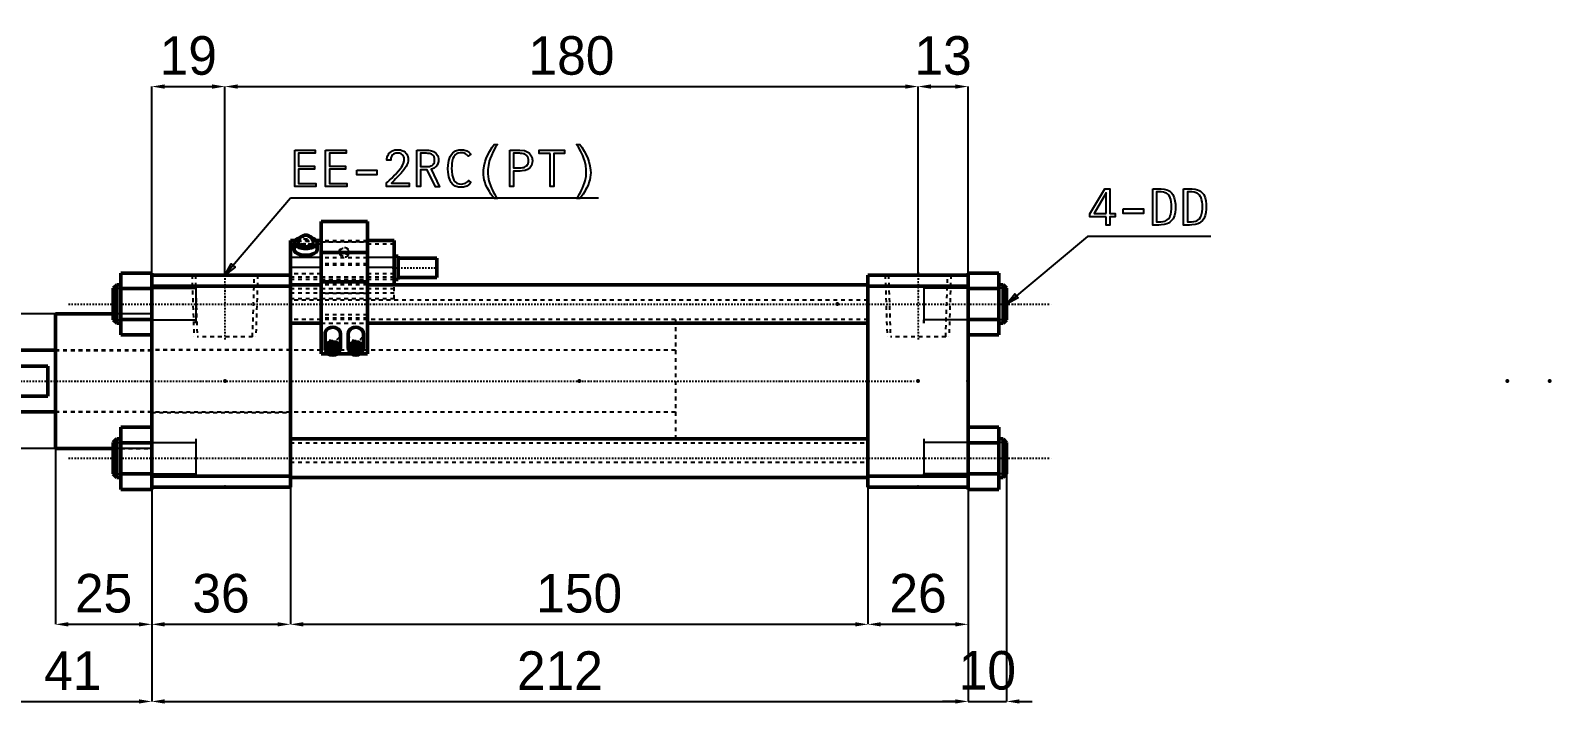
# Model space of a CAD drawing. Header units: millimetres. Extents: x -32 to 619, y -529 to 91.
# Drawn here: x 224.6 to 619.1, y -84.1 to 90.5 of the extents above; entities that cross this region are included whole.
import ezdxf

# ---------------------------------------------------------------- set-up
doc = ezdxf.new("R2010")
doc.units = ezdxf.units.MM
doc.linetypes.add('Center', pattern=[1.5, 0.45, -0.5, 0.05, -0.5])
doc.linetypes.add('Dashed', pattern=[2, 1, -1])
for name, color, linetype, lineweight in [('2d ConnectionPoints', 7, 'Continuous', 50), ('AM_0', 7, 'Continuous', 50), ('AM_4', 3, 'Continuous', 25), ('AM_5', 3, 'Continuous', 25), ('AM_7', 7, 'Center', 25), ('AM_9', 6, 'Dashed', 25)]:
    doc.layers.add(name, color=color, linetype=linetype, lineweight=lineweight)
doc.dimstyles.new('ISO-25', dxfattribs={"dimtxt": 2.5, "dimasz": 2.5, "dimexe": 1.25, "dimexo": 0.625, "dimtad": 1, "dimtxsty": 'Standard', "dimcen": 2.5, "dimadec": 0, "dimazin": 0, "dimtfac": 1, "dimtmove": 0, "dimatfit": 3, "dimfxl": 1, "dimarcsym": 0})

# ---------------------------------------------------------------- blocks, each defined once
blk = doc.blocks.new('1_mghcJFS_0132_switch_0_in_MGHCA70SDC32100T110A0_2')
at = {"layer": 'AM_0'}
for p, q in [((56, 41.41), (44, 41.41)), ((44, 7.07), (44, 41.41)), ((56, 7.07), (56, 41.41)), ((37.23, 36.45), (36, 36.45)), ((36, 27.5), (36, 36.45)), ((37, 35.87), (37, 34.14)), ((44, 36.45), (42.77, 36.45)), ((43, 34.14), (43, 35.87)), ((63, 36.45), (56, 36.45)), ((63, 25), (63, 36.45)), ((56, 33.4), (44, 33.4)), ((64, 32.38), (63, 32.38)), ((64, 32.38), (64, 26.38)), ((74, 31.88), (64, 31.88)), ((74, 31.88), (74, 26.88)), ((56, 25.76), (44, 25.76)), ((63, 26.38), (64, 26.38)), ((64, 26.88), (74, 26.88)), ((45, 12.26), (45, 8.76)), ((49, 8.76), (49, 12.26)), ((51, 12.26), (51, 8.76)), ((55, 8.76), (55, 12.26)), ((45.06, 9.2), (45.06, 8.91)), ((45.06, 8.91), (45.51, 8.7)), ((45.06, 8.33), (48.94, 8.33)), ((45.06, 8.33), (45.06, 8.05)), ((45.51, 7.83), (45.06, 8.05)), ((45.51, 8.7), (48.49, 8.7)), ((48.49, 8.7), (48.94, 8.91)), ((48.94, 8.05), (48.49, 7.83)), ((48.94, 9.2), (48.94, 8.91)), ((48.94, 8.33), (48.94, 8.05)), ((51.06, 9.2), (51.06, 8.91)), ((51.06, 8.91), (51.51, 8.7)), ((51.06, 8.33), (54.94, 8.33)), ((51.06, 8.33), (51.06, 8.05)), ((51.51, 7.83), (51.06, 8.05)), ((51.51, 8.7), (54.49, 8.7)), ((54.49, 8.7), (54.94, 8.91)), ((54.94, 8.05), (54.49, 7.83)), ((54.94, 9.2), (54.94, 8.91)), ((54.94, 8.33), (54.94, 8.05)), ((45.84, 7.07), (44, 7.07)), ((48.49, 7.83), (45.51, 7.83)), ((51.84, 7.07), (48.16, 7.07)), ((54.49, 7.83), (51.51, 7.83)), ((56, 7.07), (54.16, 7.07))]:
    blk.add_line(p, q, dxfattribs=at)
blk.add_arc((40, 35.87), 2, 0, 180, dxfattribs=at)
for centre, major_axis, ratio, start_param, end_param in [((40, 35.87), (-3, 0), 0.5, 5.246615, 10.461348), ((40, 35.87), (-2, 0), 0.5, 0, 3.141593), ((40, 34.14), (-3, 0), 0.5, 0, 3.141593), ((47, 12.26), (2, 0), 0.866025, 6.283185, 9.424778), ((53, 12.26), (2, 0), 0.866025, 0, 3.141593), ((47, 8.76), (-2, 0), 0.866025, 6.030505, 6.535866), ((47, 8.48), (-2, 0), 0.866025, 3.394273, 6.030505), ((47, 8.48), (-2, 0), 0.866025, 0.25268, 2.888912), ((47, 8.26), (-1.57, 0), 0.866025, 3.465602, 5.959176), ((47, 8.76), (-2, 0), 0.866025, 2.888912, 3.394273), ((53, 8.76), (-2, 0), 0.866025, 6.030505, 6.535866), ((53, 8.48), (-2, 0), 0.866025, 3.394273, 6.030505), ((53, 8.48), (-2, 0), 0.866025, 0.25268, 2.888912), ((53, 8.26), (-1.57, 0), 0.866025, 3.465602, 5.959176), ((53, 8.76), (-2, 0), 0.866025, 2.888912, 3.394273), ((47, 8.26), (-1.57, 0), 0.866025, 0.324009, 2.817583), ((53, 8.26), (-1.57, 0), 0.866025, 0.324009, 2.817583)]:
    blk.add_ellipse(centre, major_axis=major_axis, ratio=ratio, start_param=start_param, end_param=end_param, dxfattribs=at)
at = {"layer": 'AM_4'}
for p, q in [((37.07, 36.18), (36, 36.18)), ((44, 36.18), (42.93, 36.18)), ((63, 36.18), (56, 36.18)), ((44, 32.1), (36, 32.1)), ((63, 32.1), (56, 32.1)), ((44, 29.44), (36, 29.44)), ((63, 29.44), (56, 29.44))]:
    blk.add_line(p, q, dxfattribs=at)
at = {"layer": 'AM_7'}
blk.add_line((62.45, 29.38), (74.55, 29.38), dxfattribs=at)
at = {"layer": 'AM_9'}
for p, q in [((56, 41.11), (44, 41.11)), ((44, 35.53), (36, 35.53)), ((42.93, 36.18), (37.07, 36.18)), ((42.77, 36.45), (37.23, 36.45)), ((56, 36.37), (44, 36.37)), ((44, 36.15), (56, 36.15)), ((56, 36.1), (44, 36.1)), ((63, 35.53), (56, 35.53)), ((56, 33.15), (44, 33.15)), ((56, 32.01), (44, 32.01)), ((48.7, 33.58), (48.7, 33.08)), ((48.72, 33.5), (51.28, 33.5)), ((48.72, 33.25), (48.72, 33.5)), ((48.72, 33.25), (51.28, 33.25)), ((51.28, 33.15), (48.72, 33.15)), ((48.72, 32.9), (48.72, 33.15)), ((51.28, 32.9), (48.72, 32.9)), ((51.28, 33.25), (51.28, 33.5)), ((51.28, 32.9), (51.28, 33.15)), ((51.3, 33.08), (51.3, 33.58)), ((44, 27.86), (36, 27.86)), ((56, 30.39), (44, 30.39)), ((56, 30.11), (44, 30.11)), ((63, 27.86), (56, 27.86)), ((63, 26.98), (36, 26.98)), ((63, 26.36), (36, 26.36)), ((63, 23.98), (36, 23.98)), ((56, 25.56), (44, 25.56)), ((63, 21.36), (63, 25)), ((63, 22.86), (36, 22.86)), ((63, 21.36), (36, 21.36)), ((56, 22.76), (44, 22.76)), ((56, 17.16), (44, 17.16)), ((56, 16.36), (44, 16.36)), ((56, 8.07), (44, 8.07)), ((48.94, 9.2), (45.06, 9.2)), ((54.94, 9.2), (51.06, 9.2)), ((48.16, 7.07), (45.84, 7.07)), ((54.16, 7.07), (51.84, 7.07))]:
    blk.add_line(p, q, dxfattribs=at)
for centre, major_axis, ratio, start_param, end_param in [((40, 34.14), (-3, 0), 0.5, 3.141593, 6.283185), ((40, 35.87), (-2, 0), 0.5, 3.141593, 6.283185), ((40, 35.87), (-3, 0), 0.5, 4.178163, 5.246615), ((50, 33.08), (1.3, 0), 0.866025, 2.987133, 3.141593), ((50, 33.08), (1.3, 0), 0.866025, 3.141593, 3.296052), ((50, 33.33), (-1.3, 0), 0.866025, 3.296052, 6.128726), ((50, 33.33), (-1.3, 0), 0.866025, 0.15446, 2.987133), ((50, 33.08), (1.3, 0), 0.866025, 6.128726, 6.437645), ((47, 12.26), (2, 0), 0.866025, 3.141593, 6.283185), ((53, 12.26), (2, 0), 0.866025, 3.141593, 6.283185)]:
    blk.add_ellipse(centre, major_axis=major_axis, ratio=ratio, start_param=start_param, end_param=end_param, dxfattribs=at)
blk.add_ellipse((50, 33.58), major_axis=(-1.3, 0), ratio=0.866025, dxfattribs=at)
blk = doc.blocks.new('3_A__SD__C_32_100_ROD_070_0_in_MGHCA70SDC32100T110A0_2')
at = {"layer": 'AM_0'}
for p, q in [((-25, 8), (-41, 8)), ((-58.08, 6), (-59, 5.08)), ((-59, 5.08), (-59, -5.08)), ((-49, 6), (-58.08, 6)), ((-58.08, 6), (-58.08, -6)), ((-27, 3.87), (-41, 3.87)), ((-27, -3.87), (-27, 3.87)), ((-27, -3.87), (-41, -3.87)), ((-59, -5.08), (-58.08, -6)), ((-58.08, -6), (-49, -6)), ((-41, -8), (-25, -8))]:
    blk.add_line(p, q, dxfattribs=at)
at = {"layer": 'AM_5'}
for p, q in [((-59, 5.08), (-49, 5.08)), ((-59, -5.08), (-49, -5.08))]:
    blk.add_line(p, q, dxfattribs=at)
at = {"layer": 'AM_5', "linetype": 'Dashed'}
for p, q in [((-49, 5.08), (-41, 5.08)), ((-41, 6), (-41, 5.08)), ((-49, -5.08), (-41, -5.08)), ((-41, -6), (-41, -5.08))]:
    blk.add_line(p, q, dxfattribs=at)
at = {"layer": 'AM_7'}
blk.add_line((-71.25, 0), (198.25, 0), dxfattribs=at)
at = {"layer": 'AM_9'}
for p, q in [((186, 16), (136, 16)), ((136, 16), (136, -16)), ((136, 8), (-25, 8)), ((-41, 6), (-49, 6)), ((-49, -6), (-41, -6)), ((-25, -8), (136, -8)), ((136, -16), (186, -16))]:
    blk.add_line(p, q, dxfattribs=at)
blk = doc.blocks.new('4_A__SD_C_32_100_0__BODY__A70_0_in_MGHCA70SDC32100T110A0_2')
at = {"layer": 'AM_0'}
for p, q in [((-8, 28.03), (0, 28.03)), ((-8, 11.97), (-8, 28.03)), ((0, -28.08), (0, 28.03)), ((220, 28.03), (212, 28.03)), ((212, -28.08), (212, 28.03)), ((220, 11.97), (220, 28.03)), ((-9.08, 25), (-10, 24.08)), ((-10, 24.08), (-10, 15.92)), ((-8, 25), (-9.08, 25)), ((-9.08, 25), (-9.08, 15)), ((-8, 24.01), (0, 24.01)), ((36, 27.5), (0, 27.5)), ((36, 24.67), (0, 24.67)), ((36, -27.5), (36, 27.5)), ((44, 25), (36, 25)), ((186, 25), (56, 25)), ((186, -27.5), (186, 27.5)), ((212, 27.5), (186, 27.5)), ((212, 24.67), (186, 24.67)), ((220, 24.01), (212, 24.01)), ((221.08, 25), (220, 25)), ((222, 24.08), (221.08, 25)), ((221.08, 25), (221.08, 15)), ((222, 24.08), (222, 15.92)), ((-25, -17.5), (-25, 17.5)), ((-10, 17.5), (-25, 17.5)), ((-10, 15.92), (-9.08, 15)), ((-8, 15.99), (0, 15.99)), ((220, 15.99), (212, 15.99)), ((221.08, 15), (222, 15.92)), ((-9.08, 15), (-8, 15)), ((-8, 11.97), (0, 11.97)), ((36, 15), (44, 15)), ((56, 15), (186, 15)), ((220, 11.97), (212, 11.97)), ((220, 15), (221.08, 15)), ((-9.08, -15), (-10, -15.92)), ((-8, -15), (-9.08, -15)), ((-9.08, -15), (-9.08, -25)), ((-8, -11.92), (0, -11.92)), ((-8, -28.08), (-8, -11.92)), ((186, -15), (36, -15)), ((220, -11.92), (212, -11.92)), ((220, -28.08), (220, -11.92)), ((221.08, -15), (220, -15)), ((222, -15.92), (221.08, -15)), ((221.08, -15), (221.08, -25)), ((-25, -17.5), (-10, -17.5)), ((-10, -15.92), (-10, -24.08)), ((-8, -15.96), (0, -15.96)), ((220, -15.96), (212, -15.96)), ((222, -15.92), (222, -24.08)), ((-10, -24.08), (-9.08, -25)), ((-9.08, -25), (-8, -25)), ((-8, -24.04), (0, -24.04)), ((36, -24.67), (0, -24.67)), ((36, -27.5), (0, -27.5)), ((36, -25), (186, -25)), ((212, -24.67), (186, -24.67)), ((212, -27.5), (186, -27.5)), ((220, -24.04), (212, -24.04)), ((220, -25), (221.08, -25)), ((221.08, -25), (222, -24.08)), ((-8, -28.08), (0, -28.08)), ((220, -28.08), (212, -28.08))]:
    blk.add_line(p, q, dxfattribs=at)
at = {"layer": 'AM_5'}
for p, q in [((-10, 24.08), (11.5, 24.08)), ((11.5, 25), (11.5, 24.08)), ((11.5, 25), (11.5, 15)), ((200.5, 25), (200.5, 24.08)), ((200.5, 25), (200.5, 15)), ((222, 24.08), (200.5, 24.08)), ((-10, 15.92), (11.5, 15.92)), ((11.5, 15), (11.5, 15.92)), ((222, 15.92), (200.5, 15.92)), ((200.5, 15), (200.5, 15.92)), ((11.5, -15), (11.5, -15.92)), ((11.5, -15), (11.5, -25)), ((200.5, -15), (200.5, -15.92)), ((200.5, -15), (200.5, -25)), ((-10, -15.92), (11.5, -15.92)), ((222, -15.92), (200.5, -15.92)), ((-10, -24.08), (11.5, -24.08)), ((11.5, -25), (11.5, -24.08)), ((222, -24.08), (200.5, -24.08)), ((200.5, -25), (200.5, -24.08))]:
    blk.add_line(p, q, dxfattribs=at)
at = {"layer": 'AM_5', "linetype": 'Dashed'}
for p, q in [((10.47, 27.5), (10.97, 11.5)), ((27.53, 27.5), (27.03, 11.5)), ((190.47, 27.5), (190.97, 11.5)), ((207.53, 27.5), (207.03, 11.5))]:
    blk.add_line(p, q, dxfattribs=at)
at = {"layer": 'AM_7'}
for p, q in [((19, 28.3), (19, 10.7)), ((199, 28.3), (199, 10.7)), ((-21.6, 20), (233.6, 20)), ((-21.6, -20), (233.6, -20))]:
    blk.add_line(p, q, dxfattribs=at)
at = {"layer": 'AM_9'}
for p, q in [((11.33, 27.5), (11.82, 11.5)), ((26.18, 11.5), (26.67, 27.5)), ((56, 25), (44, 25)), ((191.33, 27.5), (191.82, 11.5)), ((206.18, 11.5), (206.67, 27.5)), ((186, 21), (36, 21)), ((0, 17.5), (-10, 17.5)), ((186, 16), (36, 16)), ((44, 15), (56, 15)), ((0, 7.9), (-25, 7.9)), ((36, 8.1), (0, 8.1)), ((26.18, 11.5), (11.82, 11.5)), ((206.18, 11.5), (191.82, 11.5)), ((-25, -7.9), (0, -7.9)), ((0, -8.1), (36, -8.1)), ((-10, -17.5), (0, -17.5)), ((36, -16), (186, -16)), ((36, -21), (186, -21))]:
    blk.add_line(p, q, dxfattribs=at)
blk = doc.blocks.new('*D25')
at = {"layer": 'AM_5', "color": 0, "lineweight": -2}
for p, q in [((256.07, -0.47), (256.07, 75.94)), ((259.4, 75.94), (271.74, 75.94)), ((275.07, 27.03), (275.07, 75.94))]:
    blk.add_line(p, q, dxfattribs=at)
at = {"layer": 'AM_5', "color": 0}
for points in [[(259.4, 76.5), (259.4, 75.39), (256.07, 75.94)], [(271.74, 75.39), (271.74, 76.5), (275.07, 75.94)]]:
    blk.add_solid(points, dxfattribs=at)
at = {"layer": 'Defpoints', "color": 0}
for p in [(275.07, 75.94), (275.07, 27.03), (256.07, -0.47)]:
    blk.add_point(p, dxfattribs=at)
at = {"layer": 'AM_5', "color": 0, "insert": (265.57, 83.94), "char_height": 10, "attachment_point": 5}
blk.add_mtext('19', dxfattribs=at)
blk = doc.blocks.new('*D26')
at = {"layer": 'AM_5', "color": 0, "lineweight": -2}
for p, q in [((275.07, 27.03), (275.07, 75.94)), ((278.4, 75.94), (451.74, 75.94)), ((455.07, 27.03), (455.07, 75.94))]:
    blk.add_line(p, q, dxfattribs=at)
at = {"layer": 'AM_5', "color": 0}
for points in [[(278.4, 76.5), (278.4, 75.39), (275.07, 75.94)], [(451.74, 75.39), (451.74, 76.5), (455.07, 75.94)]]:
    blk.add_solid(points, dxfattribs=at)
at = {"layer": 'Defpoints', "color": 0}
for p in [(455.07, 75.94), (275.07, 27.03), (455.07, 27.03)]:
    blk.add_point(p, dxfattribs=at)
at = {"layer": 'AM_5', "color": 0, "insert": (365.07, 83.94), "char_height": 10, "attachment_point": 5}
blk.add_mtext('180', dxfattribs=at)
blk = doc.blocks.new('*D27')
at = {"layer": 'AM_5', "color": 0, "lineweight": -2}
for p, q in [((455.07, 27.03), (455.07, 75.94)), ((458.4, 75.94), (464.74, 75.94)), ((468.07, -0.47), (468.07, 75.94))]:
    blk.add_line(p, q, dxfattribs=at)
at = {"layer": 'AM_5', "color": 0}
for points in [[(458.4, 76.5), (458.4, 75.39), (455.07, 75.94)], [(464.74, 75.39), (464.74, 76.5), (468.07, 75.94)]]:
    blk.add_solid(points, dxfattribs=at)
at = {"layer": 'Defpoints', "color": 0}
for p in [(468.07, 75.94), (455.07, 27.03), (468.07, -0.47)]:
    blk.add_point(p, dxfattribs=at)
at = {"layer": 'AM_5', "color": 0, "insert": (461.57, 83.94), "char_height": 10, "attachment_point": 5}
blk.add_mtext('13', dxfattribs=at)
blk = doc.blocks.new('*D28')
at = {"layer": 'AM_5', "color": 0, "lineweight": -2}
for p, q in [((256.07, -0.47), (256.07, -63.55)), ((292.07, -0.47), (292.07, -63.55)), ((259.4, -63.55), (288.74, -63.55))]:
    blk.add_line(p, q, dxfattribs=at)
at = {"layer": 'AM_5', "color": 0}
for points in [[(259.4, -63), (259.4, -64.11), (256.07, -63.55)], [(288.74, -64.11), (288.74, -63), (292.07, -63.55)]]:
    blk.add_solid(points, dxfattribs=at)
at = {"layer": 'Defpoints', "color": 0}
for p in [(256.07, -0.47), (292.07, -0.47), (292.07, -63.55)]:
    blk.add_point(p, dxfattribs=at)
at = {"layer": 'AM_5', "color": 0, "insert": (274.07, -55.55), "char_height": 10, "attachment_point": 5}
blk.add_mtext('36', dxfattribs=at)
blk = doc.blocks.new('*D29')
at = {"layer": 'AM_5', "color": 0, "lineweight": -2}
for p, q in [((292.07, -0.47), (292.07, -63.55)), ((442.07, -0.47), (442.07, -63.55)), ((295.4, -63.55), (438.74, -63.55))]:
    blk.add_line(p, q, dxfattribs=at)
at = {"layer": 'AM_5', "color": 0}
for points in [[(295.4, -63), (295.4, -64.11), (292.07, -63.55)], [(438.74, -64.11), (438.74, -63), (442.07, -63.55)]]:
    blk.add_solid(points, dxfattribs=at)
at = {"layer": 'Defpoints', "color": 0}
for p in [(292.07, -0.47), (442.07, -0.47), (442.07, -63.55)]:
    blk.add_point(p, dxfattribs=at)
at = {"layer": 'AM_5', "color": 0, "insert": (367.07, -55.55), "char_height": 10, "attachment_point": 5}
blk.add_mtext('150', dxfattribs=at)
blk = doc.blocks.new('*D30')
at = {"layer": 'AM_5', "color": 0, "lineweight": -2}
for p, q in [((442.07, -0.47), (442.07, -63.55)), ((468.07, -0.47), (468.07, -63.55)), ((445.4, -63.55), (464.74, -63.55))]:
    blk.add_line(p, q, dxfattribs=at)
at = {"layer": 'AM_5', "color": 0}
for points in [[(445.4, -63), (445.4, -64.11), (442.07, -63.55)], [(464.74, -64.11), (464.74, -63), (468.07, -63.55)]]:
    blk.add_solid(points, dxfattribs=at)
at = {"layer": 'Defpoints', "color": 0}
for p in [(442.07, -0.47), (468.07, -0.47), (468.07, -63.55)]:
    blk.add_point(p, dxfattribs=at)
at = {"layer": 'AM_5', "color": 0, "insert": (455.07, -55.55), "char_height": 10, "attachment_point": 5}
blk.add_mtext('26', dxfattribs=at)
blk = doc.blocks.new('*D31')
at = {"layer": 'AM_5', "color": 0, "lineweight": -2}
for p, q in [((231.07, -0.47), (231.07, -63.55)), ((256.07, -0.47), (256.07, -63.55)), ((234.4, -63.55), (252.74, -63.55))]:
    blk.add_line(p, q, dxfattribs=at)
at = {"layer": 'AM_5', "color": 0}
for points in [[(234.4, -63), (234.4, -64.11), (231.07, -63.55)], [(252.74, -64.11), (252.74, -63), (256.07, -63.55)]]:
    blk.add_solid(points, dxfattribs=at)
at = {"layer": 'Defpoints', "color": 0}
for p in [(231.07, -0.47), (256.07, -0.47), (256.07, -63.55)]:
    blk.add_point(p, dxfattribs=at)
at = {"layer": 'AM_5', "color": 0, "insert": (243.57, -55.55), "char_height": 10, "attachment_point": 5}
blk.add_mtext('25', dxfattribs=at)
blk = doc.blocks.new('*D32')
at = {"layer": 'AM_5', "color": 0, "lineweight": -2}
for p, q in [((256.07, -0.47), (256.07, -83.55)), ((468.07, -0.47), (468.07, -83.55)), ((259.4, -83.55), (464.74, -83.55))]:
    blk.add_line(p, q, dxfattribs=at)
at = {"layer": 'AM_5', "color": 0}
for points in [[(259.4, -83), (259.4, -84.11), (256.07, -83.55)], [(464.74, -84.11), (464.74, -83), (468.07, -83.55)]]:
    blk.add_solid(points, dxfattribs=at)
at = {"layer": 'Defpoints', "color": 0}
for p in [(256.07, -0.47), (468.07, -0.47), (468.07, -83.55)]:
    blk.add_point(p, dxfattribs=at)
at = {"layer": 'AM_5', "color": 0, "insert": (362.07, -75.55), "char_height": 10, "attachment_point": 5}
blk.add_mtext('212', dxfattribs=at)
blk = doc.blocks.new('*D33')
at = {"layer": 'AM_5', "color": 0, "lineweight": -2}
for p, q in [((215.07, -0.47), (215.07, -83.55)), ((256.07, -0.47), (256.07, -83.55)), ((218.4, -83.55), (252.74, -83.55))]:
    blk.add_line(p, q, dxfattribs=at)
at = {"layer": 'AM_5', "color": 0}
for points in [[(218.4, -83), (218.4, -84.11), (215.07, -83.55)], [(252.74, -84.11), (252.74, -83), (256.07, -83.55)]]:
    blk.add_solid(points, dxfattribs=at)
at = {"layer": 'Defpoints', "color": 0}
for p in [(215.07, -0.47), (256.07, -0.47), (256.07, -83.55)]:
    blk.add_point(p, dxfattribs=at)
at = {"layer": 'AM_5', "color": 0, "insert": (235.57, -75.55), "char_height": 10, "attachment_point": 5}
blk.add_mtext('41', dxfattribs=at)
blk = doc.blocks.new('*D36')
at = {"layer": 'AM_5', "color": 0, "lineweight": -2}
for p, q in [((142.07, 20.36), (142.07, 23.7)), ((256.07, 17.03), (142.07, 17.03)), ((142.07, 17.03), (142.07, 15.86)), ((142.07, -17.97), (142.07, -16.8)), ((256.07, -17.97), (142.07, -17.97)), ((142.07, -21.3), (142.07, -24.64))]:
    blk.add_line(p, q, dxfattribs=at)
at = {"layer": 'AM_5', "color": 0}
for points in [[(141.51, 20.36), (142.63, 20.36), (142.07, 17.03)], [(142.63, -21.3), (141.51, -21.3), (142.07, -17.97)]]:
    blk.add_solid(points, dxfattribs=at)
at = {"layer": 'Defpoints', "color": 0}
for p in [(256.07, 17.03), (142.07, -17.97), (256.07, -17.97)]:
    blk.add_point(p, dxfattribs=at)
at = {"layer": 'AM_5', "color": 0, "insert": (142.07, -0.47), "char_height": 10, "attachment_point": 5, "rotation": 90}
blk.add_mtext('Ø35', dxfattribs=at)
blk = doc.blocks.new('*D37')
at = {"layer": 'AM_5', "color": 0, "lineweight": -2}
for p, q in [((468.07, -0.47), (468.07, -83.55)), ((478.07, -20.47), (478.07, -83.55)), ((464.74, -83.55), (461.4, -83.55)), ((468.07, -83.55), (478.07, -83.55)), ((481.4, -83.55), (484.74, -83.55))]:
    blk.add_line(p, q, dxfattribs=at)
at = {"layer": 'AM_5', "color": 0}
for points in [[(464.74, -84.11), (464.74, -83), (468.07, -83.55)], [(481.4, -83), (481.4, -84.11), (478.07, -83.55)]]:
    blk.add_solid(points, dxfattribs=at)
at = {"layer": 'Defpoints', "color": 0}
for p in [(468.07, -0.47), (478.07, -20.47), (478.07, -83.55)]:
    blk.add_point(p, dxfattribs=at)
at = {"layer": 'AM_5', "color": 0, "insert": (473.07, -75.55), "char_height": 10, "attachment_point": 5}
blk.add_mtext('10', dxfattribs=at)

msp = doc.modelspace()

# ---------------------------------------------------------------- linework, layer by layer
at = {"layer": '2d ConnectionPoints'}
for p in [(275.07, 27.029), (455.07, 27.029), (300.07, 19.529), (434.07, 19.529), (256.07, -0.471), (256.07, -0.471), (256.07, -0.471), (256.07, -0.471), (275.07, -0.471), (275.07, -0.471), (367.07, -0.471), (455.07, -0.471), (455.07, -0.471), (468.07, -0.471), (468.07, -0.471), (468.07, -0.471), (608.07, -0.471), (619.07, -0.471), (275.07, -27.971), (455.07, -27.971)]:
    msp.add_point(p, dxfattribs=at)
at = {"layer": 'AM_5'}
for p, q in [((292.07, 47.029), (275.07, 27.029)), ((372.07, 47.029), (292.07, 47.029)), ((499.07, 37.029), (478.07, 19.529)), ((531.07, 37.029), (499.07, 37.029))]:
    msp.add_line(p, q, dxfattribs=at)
for points in [[(293.24, 59.454), (298.531, 59.454), (298.531, 58.648), (294.202, 58.648), (294.202, 55.333), (298.362, 55.333), (298.362, 54.54), (294.202, 54.54), (294.202, 50.835), (298.7, 50.835), (298.7, 50.029), (293.24, 50.029), (293.24, 59.454)], [(301.24, 59.454), (306.531, 59.454), (306.531, 58.648), (302.202, 58.648), (302.202, 55.333), (306.362, 55.333), (306.362, 54.54), (302.202, 54.54), (302.202, 50.835), (306.7, 50.835), (306.7, 50.029), (301.24, 50.029), (301.24, 59.454)], [(317.363, 51.251), (317.363, 51.251), (317.791, 51.642), (318.402, 52.214), (318.402, 52.214), (318.973, 52.768), (319.333, 53.126), (319.333, 53.126), (319.677, 53.488), (320.171, 54.057), (320.171, 54.057), (320.637, 54.656), (320.932, 55.073), (320.932, 55.073), (321.191, 55.489), (321.473, 56.081), (321.473, 56.081), (321.624, 56.635), (321.653, 56.984), (321.653, 56.984), (321.644, 57.18), (321.598, 57.457), (321.598, 57.457), (321.512, 57.714), (321.432, 57.875), (321.432, 57.875), (321.337, 58.024), (321.17, 58.221), (321.17, 58.221), (320.973, 58.386), (320.824, 58.479), (320.824, 58.479), (320.666, 58.556), (320.414, 58.64), (320.414, 58.64), (320.145, 58.685), (319.957, 58.694), (319.957, 58.694), (319.748, 58.685), (319.453, 58.638), (319.453, 58.638), (319.179, 58.552), (319.008, 58.473), (319.008, 58.473), (318.849, 58.376), (318.637, 58.202), (318.637, 58.202), (318.459, 57.992), (318.358, 57.832), (318.358, 57.832), (318.273, 57.659), (318.182, 57.375), (318.182, 57.375), (318.133, 57.064), (318.124, 56.841), (317.149, 56.841), (317.149, 56.841), (317.164, 57.175), (317.243, 57.639), (317.243, 57.639), (317.39, 58.06), (317.526, 58.317), (317.526, 58.317), (317.687, 58.552), (317.969, 58.859), (317.969, 58.859), (318.297, 59.113), (318.543, 59.253), (318.543, 59.253), (318.804, 59.367), (319.217, 59.492), (319.217, 59.492), (319.653, 59.558), (319.957, 59.571), (319.957, 59.571), (320.241, 59.559), (320.654, 59.496), (320.654, 59.496), (321.049, 59.38), (321.302, 59.272), (321.302, 59.272), (321.542, 59.141), (321.864, 58.903), (321.864, 58.903), (322.14, 58.615), (322.3, 58.395), (322.3, 58.395), (322.434, 58.155), (322.58, 57.764), (322.58, 57.764), (322.659, 57.336), (322.674, 57.03), (322.674, 57.03), (322.652, 56.683), (322.536, 56.151), (322.536, 56.151), (322.32, 55.603), (322.121, 55.229), (322.121, 55.229), (321.893, 54.858), (321.522, 54.32), (321.522, 54.32), (321.119, 53.807), (320.831, 53.477), (320.831, 53.477), (320.521, 53.143), (320.001, 52.601), (320.001, 52.601), (319.415, 52.01), (318.988, 51.589), (318.299, 50.913), (322.953, 50.907), (322.953, 50.029), (317.019, 50.029), (317.019, 50.939), (317.363, 51.251)], [(324.902, 59.454), (327.645, 59.454), (327.645, 59.454), (327.926, 59.443), (328.342, 59.386), (328.342, 59.386), (328.749, 59.28), (329.016, 59.181), (329.016, 59.181), (329.272, 59.06), (329.622, 58.833), (329.622, 58.833), (329.929, 58.551), (330.111, 58.333), (330.111, 58.333), (330.267, 58.091), (330.436, 57.685), (330.436, 57.685), (330.526, 57.227), (330.544, 56.893), (330.544, 56.893), (330.522, 56.525), (330.41, 56.025), (330.41, 56.025), (330.203, 55.587), (330.011, 55.33), (330.011, 55.33), (329.784, 55.101), (329.396, 54.812), (329.396, 54.812), (328.95, 54.588), (328.62, 54.475), (330.778, 49.964), (329.725, 49.964), (327.619, 54.319), (327.476, 54.319), (325.864, 54.319), (325.864, 50.029), (324.902, 50.029), (324.902, 59.454)], [(336.334, 49.808), (336.334, 49.808), (335.699, 49.857), (334.873, 50.112), (334.873, 50.112), (334.198, 50.586), (333.831, 51.024), (333.831, 51.024), (333.532, 51.556), (333.207, 52.528), (333.207, 52.528), (333.032, 53.709), (332.999, 54.612), (332.999, 54.612), (333.035, 55.564), (333.223, 56.8), (333.223, 56.8), (333.571, 57.805), (333.893, 58.346), (333.893, 58.346), (334.281, 58.787), (334.979, 59.265), (334.979, 59.265), (335.816, 59.522), (336.451, 59.571), (336.451, 59.571), (337.059, 59.525), (337.861, 59.284), (337.861, 59.284), (338.533, 58.835), (338.908, 58.421), (338.284, 57.914), (338.284, 57.914), (338.108, 58.099), (337.841, 58.328), (337.841, 58.328), (337.568, 58.5), (337.383, 58.583), (337.383, 58.583), (337.2, 58.646), (336.934, 58.715), (336.934, 58.715), (336.679, 58.752), (336.516, 58.759), (336.516, 58.759), (336.147, 58.74), (335.654, 58.643), (335.654, 58.643), (335.232, 58.463), (334.991, 58.297), (334.991, 58.297), (334.78, 58.096), (334.51, 57.731), (334.51, 57.731), (334.3, 57.291), (334.192, 56.955), (334.192, 56.955), (334.107, 56.584), (334.014, 55.96), (334.014, 55.96), (333.964, 55.253), (333.955, 54.735), (333.955, 54.735), (333.978, 53.973), (334.099, 52.971), (334.099, 52.971), (334.325, 52.141), (334.533, 51.683), (334.533, 51.683), (334.792, 51.306), (335.286, 50.896), (335.286, 50.896), (335.904, 50.676), (336.386, 50.634), (336.386, 50.634), (336.891, 50.672), (337.546, 50.873), (337.546, 50.873), (338.077, 51.245), (338.362, 51.589), (338.94, 51.069), (338.94, 51.069), (338.586, 50.615), (337.899, 50.123), (337.899, 50.123), (337.022, 49.859), (336.334, 49.808)], [(344.984, 46.87), (344.984, 46.87), (344.639, 47.352), (344.166, 48.048), (344.166, 48.048), (343.744, 48.711), (343.492, 49.135), (343.492, 49.135), (343.261, 49.555), (342.953, 50.193), (342.953, 50.193), (342.69, 50.84), (342.54, 51.277), (342.54, 51.277), (342.413, 51.719), (342.276, 52.39), (342.276, 52.39), (342.203, 53.072), (342.189, 53.533), (342.189, 53.533), (342.219, 54.258), (342.378, 55.367), (342.378, 55.367), (342.673, 56.501), (342.946, 57.27), (342.946, 57.27), (343.271, 58.036), (343.842, 59.152), (343.842, 59.152), (344.513, 60.228), (345.016, 60.923), (345.835, 60.923), (345.835, 60.923), (345.376, 60.213), (344.769, 59.135), (344.769, 59.135), (344.261, 58.042), (343.976, 57.306), (343.976, 57.306), (343.74, 56.57), (343.484, 55.479), (343.484, 55.479), (343.346, 54.403), (343.32, 53.695), (343.32, 53.695), (343.333, 53.275), (343.401, 52.622), (343.401, 52.622), (343.528, 51.94), (343.645, 51.469), (343.645, 51.469), (343.784, 50.992), (344.031, 50.278), (344.031, 50.278), (344.321, 49.565), (344.538, 49.09), (344.538, 49.09), (344.772, 48.622), (345.147, 47.942), (345.147, 47.942), (345.55, 47.29), (345.835, 46.87), (344.984, 46.87)], [(349.025, 59.454), (351.677, 59.454), (351.677, 59.454), (352.843, 59.345), (354.105, 58.772), (354.105, 58.772), (354.785, 57.707), (354.914, 56.724), (354.914, 56.724), (354.879, 56.173), (354.692, 55.474), (354.692, 55.474), (354.344, 54.927), (354.024, 54.647), (354.024, 54.647), (353.647, 54.426), (353.005, 54.187), (353.005, 54.187), (352.27, 54.058), (351.729, 54.033), (349.987, 54.033), (349.987, 50.029), (349.025, 50.029), (349.025, 59.454)], [(359.495, 58.609), (356.674, 58.609), (356.674, 59.454), (363.265, 59.454), (363.265, 58.609), (360.457, 58.609), (360.457, 50.029), (359.495, 50.029), (359.495, 58.609)], [(366.41, 46.87), (366.41, 46.87), (366.695, 47.29), (367.098, 47.942), (367.098, 47.942), (367.473, 48.622), (367.706, 49.09), (367.706, 49.09), (367.924, 49.565), (368.214, 50.278), (368.214, 50.278), (368.46, 50.992), (368.6, 51.469), (368.6, 51.469), (368.717, 51.94), (368.844, 52.622), (368.844, 52.622), (368.912, 53.275), (368.925, 53.695), (368.925, 53.695), (368.899, 54.403), (368.761, 55.479), (368.761, 55.479), (368.505, 56.57), (368.269, 57.306), (368.269, 57.306), (367.984, 58.042), (367.476, 59.135), (367.476, 59.135), (366.869, 60.213), (366.41, 60.923), (367.229, 60.923), (367.229, 60.923), (367.732, 60.228), (368.403, 59.152), (368.403, 59.152), (368.974, 58.036), (369.299, 57.27), (369.299, 57.27), (369.572, 56.501), (369.867, 55.367), (369.867, 55.367), (370.026, 54.258), (370.056, 53.533), (370.056, 53.533), (370.042, 53.072), (369.968, 52.39), (369.968, 52.39), (369.832, 51.719), (369.705, 51.277), (369.705, 51.277), (369.555, 50.84), (369.292, 50.193), (369.292, 50.193), (368.983, 49.555), (368.753, 49.135), (368.753, 49.135), (368.501, 48.711), (368.079, 48.048), (368.079, 48.048), (367.606, 47.352), (367.261, 46.87), (366.41, 46.87)], [(327.19, 55.164), (327.19, 55.164), (327.465, 55.169), (327.846, 55.194), (327.846, 55.194), (328.19, 55.241), (328.399, 55.284), (328.399, 55.284), (328.592, 55.343), (328.855, 55.47), (328.855, 55.47), (329.085, 55.643), (329.221, 55.785), (329.221, 55.785), (329.337, 55.952), (329.462, 56.255), (329.462, 56.255), (329.53, 56.624), (329.543, 56.906), (329.543, 56.906), (329.519, 57.266), (329.394, 57.72), (329.394, 57.72), (329.162, 58.071), (328.948, 58.248), (328.948, 58.248), (328.698, 58.388), (328.279, 58.539), (328.279, 58.539), (327.807, 58.62), (327.463, 58.635), (325.864, 58.635), (325.864, 55.164), (327.19, 55.164)], [(351.248, 54.839), (351.248, 54.839), (351.588, 54.844), (352.049, 54.871), (352.049, 54.871), (352.448, 54.92), (352.681, 54.966), (352.681, 54.966), (352.892, 55.028), (353.175, 55.164), (353.175, 55.164), (353.419, 55.352), (353.559, 55.505), (353.559, 55.505), (353.677, 55.687), (353.805, 56.02), (353.805, 56.02), (353.874, 56.426), (353.887, 56.737), (353.887, 56.737), (353.875, 57.025), (353.812, 57.407), (353.812, 57.407), (353.696, 57.727), (353.588, 57.907), (353.588, 57.907), (353.461, 58.063), (353.24, 58.257), (353.24, 58.257), (352.983, 58.402), (352.792, 58.473), (352.792, 58.473), (352.585, 58.527), (352.242, 58.585), (352.242, 58.585), (351.861, 58.616), (351.586, 58.622), (349.987, 58.622), (349.987, 54.839), (351.248, 54.839)], [(309.37, 54.215), (314.57, 54.215), (314.57, 53.045), (309.37, 53.045), (309.37, 54.215)], [(503.919, 42.109), (499.707, 42.109), (499.707, 42.954), (503.542, 49.454), (504.829, 49.454), (504.829, 42.987), (506.233, 42.987), (506.233, 42.109), (504.829, 42.109), (504.829, 40.029), (503.919, 40.029), (503.919, 42.109)], [(503.932, 42.987), (503.932, 48.362), (500.825, 42.987), (503.932, 42.987)], [(516.038, 49.454), (517.676, 49.454), (517.676, 49.454), (518.24, 49.436), (519.004, 49.342), (519.004, 49.342), (519.671, 49.167), (520.062, 49.006), (520.062, 49.006), (520.412, 48.803), (520.869, 48.414), (520.869, 48.414), (521.241, 47.922), (521.443, 47.537), (521.443, 47.537), (521.608, 47.101), (521.787, 46.342), (521.787, 46.342), (521.883, 45.459), (521.901, 44.8), (521.901, 44.8), (521.884, 44.15), (521.794, 43.272), (521.794, 43.272), (521.627, 42.51), (521.472, 42.067), (521.472, 42.067), (521.28, 41.672), (520.914, 41.16), (520.914, 41.16), (520.455, 40.747), (520.097, 40.526), (520.097, 40.526), (519.694, 40.347), (518.993, 40.154), (518.993, 40.154), (518.179, 40.049), (517.572, 40.029), (516.038, 40.029), (516.038, 49.454)], [(517.637, 40.835), (517.637, 40.835), (518.084, 40.849), (518.686, 40.92), (518.686, 40.92), (519.206, 41.052), (519.506, 41.173), (519.506, 41.173), (519.774, 41.329), (520.123, 41.642), (520.123, 41.642), (520.408, 42.049), (520.562, 42.372), (520.562, 42.372), (520.689, 42.745), (520.825, 43.41), (520.825, 43.41), (520.899, 44.202), (520.913, 44.8), (520.913, 44.8), (520.9, 45.339), (520.829, 46.064), (520.829, 46.064), (520.697, 46.687), (520.575, 47.046), (520.575, 47.046), (520.426, 47.364), (520.15, 47.772), (520.15, 47.772), (519.812, 48.097), (519.551, 48.268), (519.551, 48.268), (519.261, 48.405), (518.763, 48.553), (518.763, 48.553), (518.19, 48.633), (517.767, 48.648), (517, 48.648), (517, 40.835), (517.637, 40.835)], [(524.038, 49.454), (525.676, 49.454), (525.676, 49.454), (526.24, 49.436), (527.004, 49.342), (527.004, 49.342), (527.671, 49.167), (528.062, 49.006), (528.062, 49.006), (528.412, 48.803), (528.869, 48.414), (528.869, 48.414), (529.241, 47.922), (529.443, 47.537), (529.443, 47.537), (529.608, 47.101), (529.787, 46.342), (529.787, 46.342), (529.883, 45.459), (529.901, 44.8), (529.901, 44.8), (529.884, 44.15), (529.794, 43.272), (529.794, 43.272), (529.627, 42.51), (529.472, 42.067), (529.472, 42.067), (529.28, 41.672), (528.914, 41.16), (528.914, 41.16), (528.455, 40.747), (528.097, 40.526), (528.097, 40.526), (527.694, 40.347), (526.993, 40.154), (526.993, 40.154), (526.179, 40.049), (525.572, 40.029), (524.038, 40.029), (524.038, 49.454)], [(525.637, 40.835), (525.637, 40.835), (526.084, 40.849), (526.686, 40.92), (526.686, 40.92), (527.206, 41.052), (527.506, 41.173), (527.506, 41.173), (527.774, 41.329), (528.123, 41.642), (528.123, 41.642), (528.408, 42.049), (528.562, 42.372), (528.562, 42.372), (528.689, 42.745), (528.825, 43.41), (528.825, 43.41), (528.899, 44.202), (528.913, 44.8), (528.913, 44.8), (528.9, 45.339), (528.829, 46.064), (528.829, 46.064), (528.697, 46.687), (528.575, 47.046), (528.575, 47.046), (528.426, 47.364), (528.15, 47.772), (528.15, 47.772), (527.812, 48.097), (527.551, 48.268), (527.551, 48.268), (527.261, 48.405), (526.763, 48.553), (526.763, 48.553), (526.19, 48.633), (525.767, 48.648), (525, 48.648), (525, 40.835), (525.637, 40.835)], [(508.37, 44.215), (513.57, 44.215), (513.57, 43.045), (508.37, 43.045), (508.37, 44.215)], [(275.07, 27.029), (276.721, 30.001), (277.736, 29.137), (275.07, 27.029)], [(478.07, 19.529), (480.204, 22.175), (481.057, 21.151), (478.07, 19.529)]]:
    msp.add_lwpolyline(points, dxfattribs=at)

# ---------------------------------------------------------------- block references
for name in ['1_mghcJFS_0132_switch_0_in_MGHCA70SDC32100T110A0_2', '4_A__SD_C_32_100_0__BODY__A70_0_in_MGHCA70SDC32100T110A0_2', '3_A__SD__C_32_100_ROD_070_0_in_MGHCA70SDC32100T110A0_2']:
    msp.add_blockref(name, (256.07, -0.471))

# ---------------------------------------------------------------- dimensions: what is measured, and where the dimension line sits
for base, p1, p2, text, picture, middle in [((275.07, 75.943), (256.07, -0.471), (275.07, 27.029), '19', '*D25', (265.57, 75.943)), ((455.07, 75.943), (275.07, 27.029), (455.07, 27.029), '180', '*D26', (365.07, 75.943)), ((468.07, 75.943), (455.07, 27.029), (468.07, -0.471), '13', '*D27', (461.57, 75.943)), ((256.07, -83.554), (215.07, -0.471), (256.07, -0.471), '41', '*D33', (235.57, -83.554)), ((256.07, -63.554), (231.07, -0.471), (256.07, -0.471), '25', '*D31', (243.57, -63.554)), ((292.07, -63.554), (256.07, -0.471), (292.07, -0.471), '36', '*D28', (274.07, -63.554)), ((468.07, -83.554), (256.07, -0.471), (468.07, -0.471), '212', '*D32', (362.07, -83.554)), ((442.07, -63.554), (292.07, -0.471), (442.07, -0.471), '150', '*D29', (367.07, -63.554)), ((468.07, -63.554), (442.07, -0.471), (468.07, -0.471), '26', '*D30', (455.07, -63.554)), ((478.07, -83.554), (468.07, -0.471), (478.07, -20.471), '10', '*D37', (473.07, -83.554))]:
    dim = msp.add_linear_dim(base=base, p1=p1, p2=p2, text=text, dimstyle='ISO-25', override={"dimtxt": 10, "dimasz": 3.333333, "dimexe": 0, "dimexo": 0, "dimgap": 3}, dxfattribs=at)
    dim.commit()
    dim.dimension.update_dxf_attribs({"geometry": picture, "text_midpoint": middle, "dimtype": 160})
dim = msp.add_linear_dim(base=(142.07, -17.971), p1=(256.07, 17.029), p2=(256.07, -17.971), angle=90, text='Ø35', dimstyle='ISO-25', override={"dimtxt": 10, "dimasz": 3.333333, "dimexe": 0, "dimexo": 0, "dimgap": 3}, dxfattribs=at)
dim.commit()
dim.dimension.update_dxf_attribs({"geometry": '*D36', "text_midpoint": (142.07, -0.471), "dimtype": 160, "text_rotation": 90})

doc.saveas('drawing.dxf')
